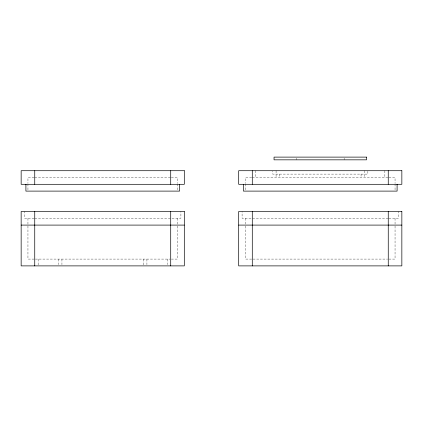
<?xml version="1.0" encoding="UTF-8"?>
<svg xmlns="http://www.w3.org/2000/svg" width="423" height="423" viewBox="0 0 423 423"><rect width="100%" height="100%" fill="white"/><g stroke="black" fill="none" stroke-linecap="round" stroke-linejoin="round"><path stroke-width="0.32" stroke-dasharray="2.12 1.59" d="M34.136 177.507L27.95 177.507L27.95 183.333M34.744 177.507L170.712 177.507M171.32 177.507L177.507 177.507L177.507 183.333M251.68 177.507L245.493 177.507L245.493 183.333M252.288 177.507L388.256 177.507M388.864 177.507L395.05 177.507L395.05 183.333M34.136 218.3L24.55 218.3L24.55 211.5M34.744 218.3L180.907 218.3L180.907 211.5M388.256 218.3L242.093 218.3L242.093 211.5M388.864 218.3L398.45 218.3L398.45 211.5M34.136 259.088L27.95 259.088L27.95 225.094M35.405 259.088L170.051 259.088M171.32 259.088L177.507 259.088L177.507 225.094M251.68 259.088L245.493 259.088L245.493 225.094M252.949 259.088L387.595 259.088M388.864 259.088L395.05 259.088L395.05 225.094M395.05 183.984L395.05 190.456M395.05 218.3L395.05 224.481M384.856 170.712L384.856 177.507M367.857 171.278L367.857 174.112L272.682 174.112L272.682 171.278M364.462 170.712L364.462 177.507M361.062 174.112L361.062 177.507M344.142 158.202L344.142 159.836M296.401 158.202L296.401 159.836M279.481 174.112L279.481 177.507M276.082 170.712L276.082 177.507M255.688 170.712L255.688 177.507M245.493 183.984L245.493 190.456M245.493 218.3L245.493 224.481M177.507 183.984L177.507 190.456M177.507 218.3L177.507 224.481M167.312 259.088L167.312 264.65M146.918 259.088L146.918 264.65M143.519 259.088L143.519 265.887M61.938 259.088L61.938 264.65M58.538 259.088L58.538 264.65M38.144 259.088L38.144 265.887M27.95 183.984L27.95 190.456M27.95 218.3L27.95 224.481"/><path stroke-width="0.63" d="M21.15 225.094L184.306 225.094M238.694 225.094L401.85 225.094M397.091 184.306L397.091 191.106L243.452 191.106L243.452 184.306M388.256 170.712L388.256 184.306M388.256 211.5L388.256 265.887M252.288 170.712L252.288 184.306M252.288 211.5L252.288 265.887M179.548 184.306L179.548 191.106L25.909 191.106L25.909 184.306M170.712 170.712L170.712 184.306M170.712 211.5L170.712 265.887M34.744 170.712L34.744 184.306M34.744 211.5L34.744 265.887M366.498 157.113L274.046 157.113L274.046 159.836L366.498 159.836L366.498 157.113M184.306 170.712L21.15 170.712L21.15 184.306L184.306 184.306L184.306 170.712M401.85 170.712L238.694 170.712L238.694 184.306L401.85 184.306L401.85 170.712M184.306 211.5L21.15 211.5L21.15 265.887L184.306 265.887L184.306 211.5M401.85 211.5L238.694 211.5L238.694 265.887L401.85 265.887L401.85 211.5"/></g></svg>
